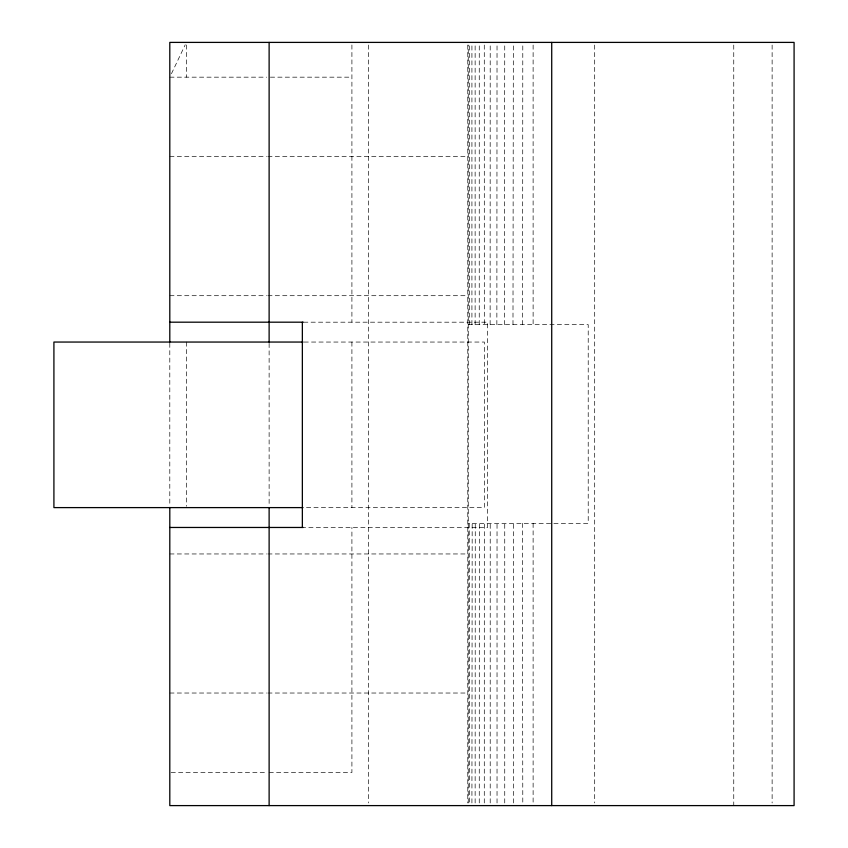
<?xml version="1.0" encoding="UTF-8"?>
<svg xmlns="http://www.w3.org/2000/svg" width="848" height="848" viewBox="0 0 848 848"><rect width="100%" height="100%" fill="white"/><g stroke="black" fill="none" stroke-linecap="round" stroke-linejoin="round"><path stroke-width="0.64" stroke-dasharray="4.24 3.18" d="M468.255 802.961L468.255 45.039M469.516 324.667L469.633 45.039M471.923 324.667L471.923 45.039M471.923 802.961L472.177 523.333M475.124 324.667L475.134 45.039M475.134 802.961L475.262 523.333M479.258 802.961L479.321 523.333M479.237 324.667L479.258 45.039M484.282 802.961L484.314 523.333M490.123 324.667L490.208 45.039M490.208 802.961L490.218 523.333M496.864 324.667L497.034 45.039M497.034 802.961L497.034 523.333M504.412 324.667L504.74 45.039M504.74 802.961L504.74 523.333M513.337 802.961L513.581 523.333M522.612 324.667L522.792 45.039M171.455 73.691L185.246 44.721M512.987 324.667L513.337 45.039M169.801 77.168L266.611 77.168M270.385 77.168L351.909 77.168M169.801 156.636L266.484 156.636M267.809 156.636L467.789 156.636M169.801 295.698L266.484 295.698M267.809 295.698L467.789 295.698M303.648 322.187L487.664 322.187L487.664 527.467L303.648 527.467M468.255 324.667L588.215 324.667L588.215 523.333L468.255 523.333M304.103 342.051L484.346 342.051L484.346 507.602L304.103 507.602M169.801 553.956L266.484 553.956M267.809 553.956L467.789 553.956M169.801 693.028L266.484 693.028M267.809 693.028L467.789 693.028M171.126 772.486L266.484 772.486M269.123 772.486L351.909 772.486L351.909 527.467M522.421 523.333L522.792 802.961M469.23 523.333L469.622 802.961M772.125 45.05L772.125 802.95M733.753 45.05L733.753 805.6M594.692 45.05L594.692 802.95M533.116 45.039L533.116 324.667M533.116 523.333L533.116 802.961M484.282 45.039L484.314 324.667M467.789 45.05L467.789 802.95M368.456 45.05L368.456 802.95M351.909 44.976L351.909 322.187M351.909 342.051L351.909 507.602M269.123 343.376L269.123 506.277M186.348 44.976L186.348 77.168M186.348 342.051L186.348 506.277M169.801 343.175L169.801 506.277"/><path stroke-width="1.27" d="M169.801 322.187L303.33 322.187M303.033 342.051L53.912 342.051L53.912 507.602L303.033 507.602M169.801 527.467L303.33 527.467M551.719 42.4L551.719 805.6M302.354 322.187L302.354 527.467M269.123 42.4L269.123 342.051M269.123 507.602L269.123 805.6M169.801 342.051L169.801 42.4L794.088 42.4L794.088 805.6L169.801 805.6L169.801 507.475"/></g></svg>
